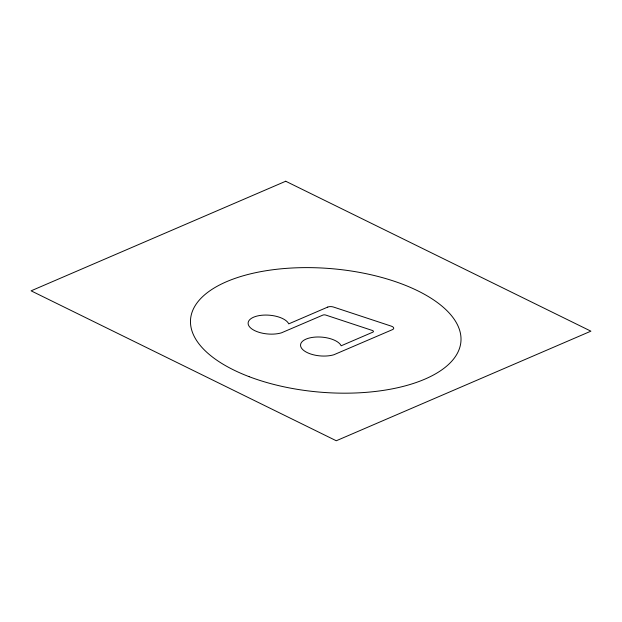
<?xml version="1.0" encoding="UTF-8"?>
<svg xmlns="http://www.w3.org/2000/svg" width="622" height="622" viewBox="0 0 622 622"><rect width="100%" height="100%" fill="white"/><g stroke="black" fill="none" stroke-linecap="round" stroke-linejoin="round"><path stroke-width="0.93" d="M285.716 181.243L31.1 290.832L336.284 440.757L590.9 331.168L285.716 181.243M327.732 307.089L288.748 323.868A20.612 9.423 4.7 0 0 261.263 315.307A20.612 9.423 4.7 0 0 250.829 328.136A20.612 9.423 4.7 0 0 281.455 332.832L322.88 315.09A2.379 1.088 4.7 0 1 325.811 315.082L372.267 330.445A2.379 1.088 4.7 0 1 372.819 332.171L341.167 345.793A20.612 9.423 4.7 0 0 313.682 337.233A20.612 9.423 4.7 0 0 303.256 350.062A20.612 9.423 4.7 0 0 333.874 354.758L392.49 329.621A4.758 2.177 4.7 0 0 391.386 326.177L333.586 307.066A4.758 2.177 4.7 0 0 327.732 307.089M249.197 376.691A135.643 62.006 4.7 0 0 460.607 343.997A135.643 62.006 4.7 0 0 267.398 270.523A135.643 62.006 4.7 0 0 249.197 376.691"/></g></svg>
